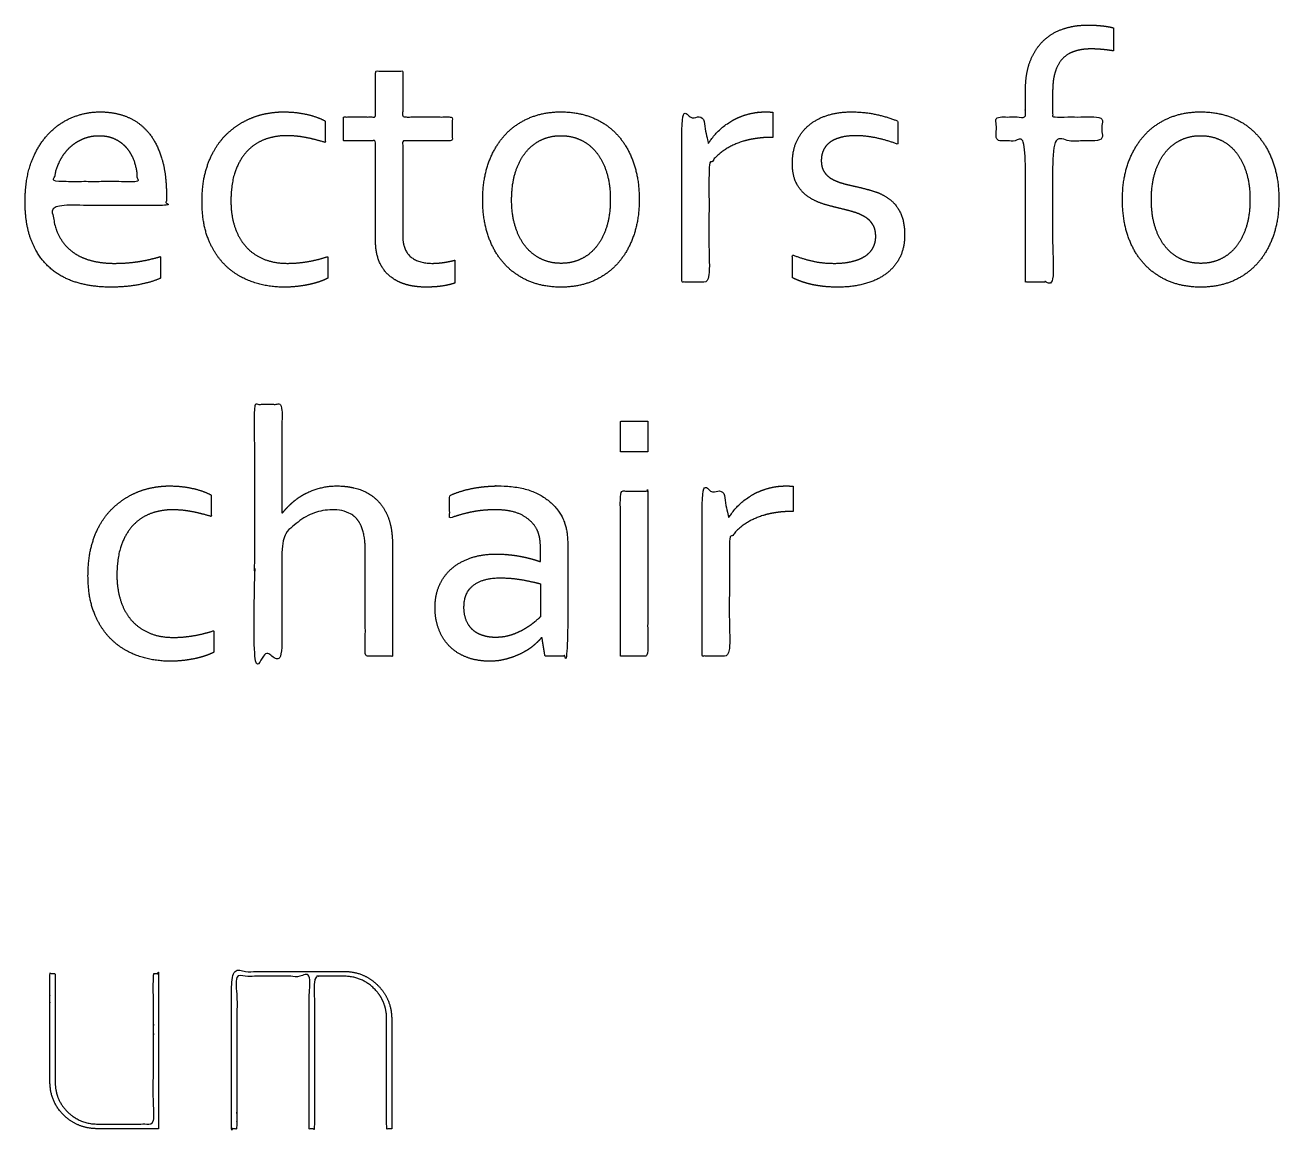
# Model space of a CAD drawing. Header units: millimetres. Extents: x -388 to 1851, y -1222 to 558.
# Drawn here: x 998.3 to 1265.3, y -1015.1 to -779.5 of the extents above; entities that cross this region are included whole.
import ezdxf

# ---------------------------------------------------------------- set-up
doc = ezdxf.new("R2010")
doc.units = ezdxf.units.MM
doc.header["$MEASUREMENT"] = 0
doc.layers.add('LAYER 01', color=1, linetype='Continuous')

msp = doc.modelspace()

# ---------------------------------------------------------------- linework, layer by layer
at = {"layer": 'LAYER 01'}
for points, knots in [([(1230.07, -784.97, 7.09), (1230.07, -782.51, 7.09), (1230.07, -780.05, 7.09), (1229.36, -779.83, 7.09), (1227.86, -779.64, 7.09), (1226.35, -779.45, 7.09), (1224.57, -779.45, 7.09), (1221.78, -779.45, 7.09), (1219.37, -780.26, 7.09), (1216.95, -781.06, 7.09), (1215.16, -782.76, 7.09), (1213.36, -784.46, 7.09), (1212.33, -787.1, 7.09), (1211.3, -789.74, 7.09), (1211.3, -793.6, 7.09), (1211.3, -796.31, 7.09), (1211.3, -799.02, 7.09), (1208.2, -799.02, 7.09), (1205.1, -799.02, 7.09), (1205.1, -801.55, 7.09), (1205.1, -804.09, 7.09), (1208.2, -804.09, 7.09), (1211.3, -804.09, 7.09), (1211.3, -819.13, 7.09), (1211.3, -834.16, 7.09), (1214.2, -834.16, 7.09), (1217.1, -834.16, 7.09), (1217.1, -819.13, 7.09), (1217.1, -804.09, 7.09), (1222.36, -804.09, 7.09), (1227.61, -804.09, 7.09), (1227.61, -801.55, 7.09), (1227.61, -799.02, 7.09), (1222.36, -799.02, 7.09), (1217.1, -799.02, 7.09), (1217.1, -796.29, 7.09), (1217.1, -793.57, 7.09), (1217.1, -791.1, 7.09), (1217.66, -789.36, 7.09), (1218.22, -787.63, 7.09), (1219.26, -786.56, 7.09), (1220.29, -785.5, 7.09), (1221.84, -785.01, 7.09), (1223.38, -784.53, 7.09), (1225.31, -784.53, 7.09), (1226.28, -784.53, 7.09), (1227.61, -784.64, 7.09), (1228.95, -784.75, 7.09), (1230.07, -784.97, 7.09)], [-24, -24, -24, -23, -23, -22, -22, -21, -21, -20, -20, -19, -19, -18, -18, -17, -17, -16, -16, -15, -15, -14, -14, -13, -13, -12, -12, -11, -11, -10, -10, -9, -9, -8, -8, -7, -7, -6, -6, -5, -5, -4, -4, -3, -3, -2, -2, -1, -1, 0, 0, 0]), ([(1089.76, -834.38, 7.09), (1089.76, -831.95, 7.09), (1089.76, -829.51, 7.09), (1088.69, -829.8, 7.09), (1087.41, -829.99, 7.09), (1086.12, -830.18, 7.09), (1084.97, -830.18, 7.09), (1083.3, -830.18, 7.09), (1082.11, -829.75, 7.09), (1080.92, -829.33, 7.09), (1080.16, -828.57, 7.09), (1079.4, -827.82, 7.09), (1079.05, -826.78, 7.09), (1078.7, -825.75, 7.09), (1078.7, -824.53, 7.09), (1078.7, -814.31, 7.09), (1078.7, -804.09, 7.09), (1083.97, -804.09, 7.09), (1089.24, -804.09, 7.09), (1089.24, -801.55, 7.09), (1089.24, -799.02, 7.09), (1083.97, -799.02, 7.09), (1078.7, -799.02, 7.09), (1078.7, -794.13, 7.09), (1078.7, -789.24, 7.09), (1075.8, -789.24, 7.09), (1072.9, -789.24, 7.09), (1072.9, -794.13, 7.09), (1072.9, -799.02, 7.09), (1069.5, -799.02, 7.09), (1066.1, -799.02, 7.09), (1066.1, -801.55, 7.09), (1066.1, -804.09, 7.09), (1069.5, -804.09, 7.09), (1072.9, -804.09, 7.09), (1072.9, -814.79, 7.09), (1072.9, -825.48, 7.09), (1072.9, -827.7, 7.09), (1073.57, -829.51, 7.09), (1074.25, -831.33, 7.09), (1075.61, -832.6, 7.09), (1076.97, -833.88, 7.09), (1079.02, -834.57, 7.09), (1081.07, -835.25, 7.09), (1083.86, -835.25, 7.09), (1085.98, -835.21, 7.09), (1087.5, -834.95, 7.09), (1089.02, -834.68, 7.09), (1089.76, -834.38, 7.09)], [-24, -24, -24, -23, -23, -22, -22, -21, -21, -20, -20, -19, -19, -18, -18, -17, -17, -16, -16, -15, -15, -14, -14, -13, -13, -12, -12, -11, -11, -10, -10, -9, -9, -8, -8, -7, -7, -6, -6, -5, -5, -4, -4, -3, -3, -2, -2, -1, -1, 0, 0, 0]), ([(1017.2, -830.18, 7.09), (1014.45, -830.18, 7.09), (1012.07, -829.51, 7.09), (1009.7, -828.85, 7.09), (1007.93, -827.39, 7.09), (1006.16, -825.93, 7.09), (1005.14, -823.58, 7.09), (1004.12, -821.23, 7.09), (1004.12, -817.86, 7.09), (1016.23, -817.86, 7.09), (1028.33, -817.86, 7.09), (1028.37, -816.74, 7.09), (1028.37, -816.42, 7.09), (1028.37, -816.1, 7.09), (1028.37, -815.65, 7.09), (1028.37, -810.93, 7.09), (1027.28, -807.56, 7.09), (1026.19, -804.19, 7.09), (1024.3, -802.05, 7.09), (1022.41, -799.92, 7.09), (1019.83, -798.93, 7.09), (1017.26, -797.93, 7.09), (1014.3, -797.93, 7.09), (1011.15, -797.93, 7.09), (1008.26, -799.13, 7.09), (1005.37, -800.32, 7.09), (1003.15, -802.71, 7.09), (1000.93, -805.1, 7.09), (999.59, -808.66, 7.09), (998.26, -812.23, 7.09), (998.26, -817.08, 7.09), (998.26, -822, 7.09), (999.67, -825.49, 7.09), (1001.08, -828.98, 7.09), (1003.55, -831.15, 7.09), (1006.02, -833.31, 7.09), (1009.34, -834.28, 7.09), (1012.67, -835.25, 7.09), (1016.46, -835.25, 7.09), (1019.65, -835.25, 7.09), (1022.44, -834.73, 7.09), (1025.23, -834.21, 7.09), (1027.12, -833.33, 7.09), (1027.12, -831.03, 7.09), (1027.12, -828.73, 7.09), (1024.78, -829.43, 7.09), (1022.42, -829.8, 7.09), (1020.06, -830.18, 7.09), (1017.2, -830.18, 7.09)], [-24, -24, -24, -23, -23, -22, -22, -21, -21, -20, -20, -19, -19, -18, -18, -17, -17, -16, -16, -15, -15, -14, -14, -13, -13, -12, -12, -11, -11, -10, -10, -9, -9, -8, -8, -7, -7, -6, -6, -5, -5, -4, -4, -3, -3, -2, -2, -1, -1, 0, 0, 0]), ([(1053.28, -797.93, 7.09), (1051.35, -797.93, 7.09), (1049.31, -798.36, 7.09), (1047.26, -798.79, 7.09), (1045.35, -799.74, 7.09), (1043.44, -800.69, 7.09), (1041.72, -802.19, 7.09), (1040.01, -803.68, 7.09), (1038.72, -805.81, 7.09), (1037.43, -807.94, 7.09), (1036.68, -810.73, 7.09), (1035.94, -813.53, 7.09), (1035.94, -817.04, 7.09), (1035.94, -821.74, 7.09), (1037.35, -825.18, 7.09), (1038.76, -828.61, 7.09), (1041.17, -830.85, 7.09), (1043.58, -833.09, 7.09), (1046.76, -834.17, 7.09), (1049.94, -835.25, 7.09), (1053.5, -835.25, 7.09), (1054.88, -835.25, 7.09), (1056.25, -835.09, 7.09), (1057.63, -834.93, 7.09), (1058.86, -834.66, 7.09), (1060.08, -834.4, 7.09), (1061.1, -834.04, 7.09), (1062.13, -833.68, 7.09), (1062.75, -833.33, 7.09), (1062.75, -831.03, 7.09), (1062.75, -828.73, 7.09), (1060.68, -829.43, 7.09), (1058.48, -829.8, 7.09), (1056.29, -830.18, 7.09), (1054.14, -830.18, 7.09), (1051.16, -830.18, 7.09), (1048.9, -829.19, 7.09), (1046.63, -828.2, 7.09), (1045.13, -826.43, 7.09), (1043.62, -824.66, 7.09), (1042.86, -822.24, 7.09), (1042.1, -819.82, 7.09), (1042.1, -816.95, 7.09), (1042.1, -813, 7.09), (1043.12, -810.33, 7.09), (1044.15, -807.66, 7.09), (1045.82, -806.04, 7.09), (1047.49, -804.42, 7.09), (1049.6, -803.71, 7.09), (1051.72, -803, 7.09), (1053.88, -803, 7.09), (1055.92, -803, 7.09), (1057.89, -803.37, 7.09), (1059.85, -803.73, 7.09), (1062.2, -804.45, 7.09), (1062.2, -802.17, 7.09), (1062.2, -799.88, 7.09), (1060.53, -798.96, 7.09), (1058.19, -798.45, 7.09), (1055.85, -797.93, 7.09), (1053.28, -797.93, 7.09)], [-30, -30, -30, -29, -29, -28, -28, -27, -27, -26, -26, -25, -25, -24, -24, -23, -23, -22, -22, -21, -21, -20, -20, -19, -19, -18, -18, -17, -17, -16, -16, -15, -15, -14, -14, -13, -13, -12, -12, -11, -11, -10, -10, -9, -9, -8, -8, -7, -7, -6, -6, -5, -5, -4, -4, -3, -3, -2, -2, -1, -1, 0, 0, 0]), ([(1129.06, -816.63, 7.09), (1129.06, -812.41, 7.09), (1127.91, -808.98, 7.09), (1126.77, -805.55, 7.09), (1124.62, -803.08, 7.09), (1122.48, -800.62, 7.09), (1119.37, -799.28, 7.09), (1116.27, -797.93, 7.09), (1112.39, -797.93, 7.09), (1108.59, -797.93, 7.09), (1105.5, -799.28, 7.09), (1102.42, -800.62, 7.09), (1100.25, -803.08, 7.09), (1098.09, -805.55, 7.09), (1096.91, -808.98, 7.09), (1095.72, -812.41, 7.09), (1095.72, -816.63, 7.09), (1095.72, -820.81, 7.09), (1096.87, -824.24, 7.09), (1098.02, -827.68, 7.09), (1100.18, -830.12, 7.09), (1102.34, -832.56, 7.09), (1105.43, -833.91, 7.09), (1108.51, -835.25, 7.09), (1112.43, -835.25, 7.09), (1116.24, -835.25, 7.09), (1119.3, -833.91, 7.09), (1122.37, -832.56, 7.09), (1124.53, -830.12, 7.09), (1126.69, -827.68, 7.09), (1127.87, -824.24, 7.09), (1129.06, -820.81, 7.09), (1129.06, -816.63, 7.09)], [-16, -16, -16, -15, -15, -14, -14, -13, -13, -12, -12, -11, -11, -10, -10, -9, -9, -8, -8, -7, -7, -6, -6, -5, -5, -4, -4, -3, -3, -2, -2, -1, -1, 0, 0, 0]), ([(1157.51, -803.37, 7.09), (1157.51, -800.69, 7.09), (1157.51, -798.01, 7.09), (1157.21, -797.97, 7.09), (1156.82, -797.95, 7.09), (1156.43, -797.93, 7.09), (1156.06, -797.93, 7.09), (1154.02, -797.93, 7.09), (1152.16, -798.44, 7.09), (1150.3, -798.96, 7.09), (1148.74, -799.87, 7.09), (1147.18, -800.77, 7.09), (1145.93, -801.99, 7.09), (1144.69, -803.2, 7.09), (1143.84, -804.61, 7.09), (1143.78, -804.61, 7.09), (1143.73, -804.61, 7.09), (1143.17, -801.81, 7.09), (1142.61, -799.02, 7.09), (1140.36, -799.02, 7.09), (1138.12, -799.02, 7.09), (1138.12, -816.59, 7.09), (1138.12, -834.16, 7.09), (1141.01, -834.16, 7.09), (1143.91, -834.16, 7.09), (1143.91, -821.79, 7.09), (1143.91, -809.42, 7.09), (1144.84, -807.89, 7.09), (1146.23, -806.77, 7.09), (1147.63, -805.65, 7.09), (1149.35, -804.88, 7.09), (1151.08, -804.11, 7.09), (1153.05, -803.74, 7.09), (1155.02, -803.37, 7.09), (1157.06, -803.37, 7.09), (1157.28, -803.37, 7.09), (1157.51, -803.37, 7.09)], [-18, -18, -18, -17, -17, -16, -16, -15, -15, -14, -14, -13, -13, -12, -12, -11, -11, -10, -10, -9, -9, -8, -8, -7, -7, -6, -6, -5, -5, -4, -4, -3, -3, -2, -2, -1, -1, 0, 0, 0]), ([(1167.83, -808.31, 7.09), (1167.83, -807.15, 7.09), (1168.24, -806.18, 7.09), (1168.65, -805.22, 7.09), (1169.55, -804.51, 7.09), (1170.45, -803.8, 7.09), (1171.85, -803.4, 7.09), (1173.25, -803, 7.09), (1175.23, -803, 7.09), (1177.56, -803.04, 7.09), (1179.77, -803.53, 7.09), (1181.97, -804.03, 7.09), (1184.13, -804.82, 7.09), (1184.13, -802.36, 7.09), (1184.13, -799.9, 7.09), (1182.09, -799.05, 7.09), (1179.58, -798.49, 7.09), (1177.08, -797.93, 7.09), (1174.14, -797.93, 7.09), (1171.62, -797.93, 7.09), (1169.35, -798.6, 7.09), (1167.09, -799.27, 7.09), (1165.38, -800.62, 7.09), (1163.67, -801.96, 7.09), (1162.67, -804.01, 7.09), (1161.67, -806.07, 7.09), (1161.67, -808.86, 7.09), (1161.67, -811.59, 7.09), (1162.63, -813.32, 7.09), (1163.59, -815.06, 7.09), (1165.14, -816.07, 7.09), (1166.69, -817.08, 7.09), (1168.59, -817.64, 7.09), (1170.49, -818.19, 7.09), (1172.33, -818.61, 7.09), (1173.74, -818.94, 7.09), (1175.03, -819.35, 7.09), (1176.31, -819.76, 7.09), (1177.29, -820.4, 7.09), (1178.27, -821.03, 7.09), (1178.84, -822, 7.09), (1179.42, -822.97, 7.09), (1179.42, -824.47, 7.09), (1179.42, -825.89, 7.09), (1178.79, -826.96, 7.09), (1178.16, -828.03, 7.09), (1177, -828.74, 7.09), (1175.83, -829.45, 7.09), (1174.22, -829.81, 7.09), (1172.6, -830.18, 7.09), (1170.6, -830.18, 7.09), (1168.05, -830.18, 7.09), (1165.94, -829.69, 7.09), (1163.82, -829.2, 7.09), (1161.67, -828.37, 7.09), (1161.67, -830.8, 7.09), (1161.67, -833.23, 7.09), (1162.22, -833.53, 7.09), (1163.07, -833.87, 7.09), (1163.92, -834.2, 7.09), (1165.12, -834.52, 7.09), (1166.31, -834.84, 7.09), (1167.88, -835.04, 7.09), (1169.45, -835.25, 7.09), (1171.37, -835.25, 7.09), (1174.51, -835.25, 7.09), (1177.13, -834.52, 7.09), (1179.75, -833.8, 7.09), (1181.63, -832.39, 7.09), (1183.51, -830.99, 7.09), (1184.55, -828.92, 7.09), (1185.58, -826.85, 7.09), (1185.58, -824.17, 7.09), (1185.58, -821.22, 7.09), (1184.66, -819.37, 7.09), (1183.75, -817.53, 7.09), (1182.25, -816.44, 7.09), (1180.76, -815.36, 7.09), (1178.99, -814.82, 7.09), (1177.22, -814.28, 7.09), (1175.24, -813.83, 7.09), (1173.8, -813.53, 7.09), (1172.45, -813.16, 7.09), (1171.1, -812.79, 7.09), (1170.08, -812.21, 7.09), (1169.05, -811.63, 7.09), (1168.44, -810.7, 7.09), (1167.83, -809.76, 7.09), (1167.83, -808.31, 7.09)], [-44, -44, -44, -43, -43, -42, -42, -41, -41, -40, -40, -39, -39, -38, -38, -37, -37, -36, -36, -35, -35, -34, -34, -33, -33, -32, -32, -31, -31, -30, -30, -29, -29, -28, -28, -27, -27, -26, -26, -25, -25, -24, -24, -23, -23, -22, -22, -21, -21, -20, -20, -19, -19, -18, -18, -17, -17, -16, -16, -15, -15, -14, -14, -13, -13, -12, -12, -11, -11, -10, -10, -9, -9, -8, -8, -7, -7, -6, -6, -5, -5, -4, -4, -3, -3, -2, -2, -1, -1, 0, 0, 0]), ([(1265.29, -816.63, 7.09), (1265.29, -812.41, 7.09), (1264.14, -808.98, 7.09), (1263, -805.55, 7.09), (1260.85, -803.08, 7.09), (1258.71, -800.62, 7.09), (1255.61, -799.28, 7.09), (1252.5, -797.93, 7.09), (1248.62, -797.93, 7.09), (1244.82, -797.93, 7.09), (1241.73, -799.28, 7.09), (1238.65, -800.62, 7.09), (1236.49, -803.08, 7.09), (1234.32, -805.55, 7.09), (1233.14, -808.98, 7.09), (1231.96, -812.41, 7.09), (1231.96, -816.63, 7.09), (1231.96, -820.81, 7.09), (1233.1, -824.24, 7.09), (1234.25, -827.68, 7.09), (1236.41, -830.12, 7.09), (1238.57, -832.56, 7.09), (1241.66, -833.91, 7.09), (1244.75, -835.25, 7.09), (1248.66, -835.25, 7.09), (1252.47, -835.25, 7.09), (1255.53, -833.91, 7.09), (1258.6, -832.56, 7.09), (1260.76, -830.12, 7.09), (1262.92, -827.68, 7.09), (1264.11, -824.24, 7.09), (1265.29, -820.81, 7.09), (1265.29, -816.63, 7.09)], [-16, -16, -16, -15, -15, -14, -14, -13, -13, -12, -12, -11, -11, -10, -10, -9, -9, -8, -8, -7, -7, -6, -6, -5, -5, -4, -4, -3, -3, -2, -2, -1, -1, 0, 0, 0]), ([(1014, -803, 7.09), (1012.04, -803, 7.09), (1010.36, -803.78, 7.09), (1008.67, -804.55, 7.09), (1007.41, -805.87, 7.09), (1006.16, -807.2, 7.09), (1005.38, -808.98, 7.09), (1004.61, -810.77, 7.09), (1004.42, -812.79, 7.09), (1013.3, -812.79, 7.09), (1022.17, -812.79, 7.09), (1022.17, -810.73, 7.09), (1021.64, -808.94, 7.09), (1021.1, -807.16, 7.09), (1020.07, -805.83, 7.09), (1019.03, -804.51, 7.09), (1017.51, -803.76, 7.09), (1016, -803, 7.09), (1014, -803, 7.09)], [0, 0, 0, 1, 1, 2, 2, 3, 3, 4, 4, 5, 5, 6, 6, 7, 7, 8, 8, 9, 9, 9]), ([(1122.9, -816.63, 7.09), (1122.9, -813.38, 7.09), (1122.12, -810.85, 7.09), (1121.34, -808.32, 7.09), (1119.93, -806.57, 7.09), (1118.53, -804.82, 7.09), (1116.61, -803.91, 7.09), (1114.68, -803, 7.09), (1112.39, -803, 7.09), (1110.1, -803, 7.09), (1108.17, -803.91, 7.09), (1106.25, -804.82, 7.09), (1104.85, -806.57, 7.09), (1103.45, -808.32, 7.09), (1102.67, -810.85, 7.09), (1101.88, -813.38, 7.09), (1101.88, -816.63, 7.09), (1101.88, -819.84, 7.09), (1102.67, -822.37, 7.09), (1103.45, -824.9, 7.09), (1104.86, -826.63, 7.09), (1106.28, -828.37, 7.09), (1108.21, -829.27, 7.09), (1110.14, -830.18, 7.09), (1112.43, -830.18, 7.09), (1114.72, -830.18, 7.09), (1116.63, -829.27, 7.09), (1118.53, -828.37, 7.09), (1119.93, -826.63, 7.09), (1121.34, -824.9, 7.09), (1122.12, -822.37, 7.09), (1122.9, -819.84, 7.09), (1122.9, -816.63, 7.09)], [0, 0, 0, 1, 1, 2, 2, 3, 3, 4, 4, 5, 5, 6, 6, 7, 7, 8, 8, 9, 9, 10, 10, 11, 11, 12, 12, 13, 13, 14, 14, 15, 15, 16, 16, 16]), ([(1259.13, -816.63, 7.09), (1259.13, -813.38, 7.09), (1258.35, -810.85, 7.09), (1257.57, -808.32, 7.09), (1256.17, -806.57, 7.09), (1254.77, -804.82, 7.09), (1252.84, -803.91, 7.09), (1250.92, -803, 7.09), (1248.62, -803, 7.09), (1246.33, -803, 7.09), (1244.41, -803.91, 7.09), (1242.48, -804.82, 7.09), (1241.08, -806.57, 7.09), (1239.68, -808.32, 7.09), (1238.9, -810.85, 7.09), (1238.12, -813.38, 7.09), (1238.12, -816.63, 7.09), (1238.12, -819.84, 7.09), (1238.9, -822.37, 7.09), (1239.68, -824.9, 7.09), (1241.1, -826.63, 7.09), (1242.51, -828.37, 7.09), (1244.44, -829.27, 7.09), (1246.37, -830.18, 7.09), (1248.66, -830.18, 7.09), (1250.95, -830.18, 7.09), (1252.86, -829.27, 7.09), (1254.77, -828.37, 7.09), (1256.17, -826.63, 7.09), (1257.57, -824.9, 7.09), (1258.35, -822.37, 7.09), (1259.13, -819.84, 7.09), (1259.13, -816.63, 7.09)], [0, 0, 0, 1, 1, 2, 2, 3, 3, 4, 4, 5, 5, 6, 6, 7, 7, 8, 8, 9, 9, 10, 10, 11, 11, 12, 12, 13, 13, 14, 14, 15, 15, 16, 16, 16]), ([(1052.96, -883.33, 7.09), (1052.96, -871.76, 7.09), (1052.96, -860.18, 7.09), (1050.06, -860.18, 7.09), (1047.16, -860.18, 7.09), (1047.16, -886.99, 7.09), (1047.16, -913.8, 7.09), (1050.06, -913.8, 7.09), (1052.96, -913.8, 7.09), (1052.96, -901.32, 7.09), (1052.96, -888.83, 7.09), (1055, -885.94, 7.09), (1057.79, -884.29, 7.09), (1060.59, -882.65, 7.09), (1063.69, -882.65, 7.09), (1067.43, -882.65, 7.09), (1069.07, -884.79, 7.09), (1070.71, -886.94, 7.09), (1070.71, -891.19, 7.09), (1070.71, -902.5, 7.09), (1070.71, -913.8, 7.09), (1073.61, -913.8, 7.09), (1076.51, -913.8, 7.09), (1076.51, -901.99, 7.09), (1076.51, -890.17, 7.09), (1076.51, -886.31, 7.09), (1075.42, -883.85, 7.09), (1074.33, -881.4, 7.09), (1072.59, -880.02, 7.09), (1070.86, -878.65, 7.09), (1068.83, -878.11, 7.09), (1066.79, -877.57, 7.09), (1064.75, -877.57, 7.09), (1062.79, -877.57, 7.09), (1061.1, -878.02, 7.09), (1059.4, -878.46, 7.09), (1057.93, -879.22, 7.09), (1056.46, -879.98, 7.09), (1055.26, -881.04, 7.09), (1054.05, -882.1, 7.09), (1053.07, -883.33, 7.09), (1053.02, -883.33, 7.09), (1052.96, -883.33, 7.09)], [-21, -21, -21, -20, -20, -19, -19, -18, -18, -17, -17, -16, -16, -15, -15, -14, -14, -13, -13, -12, -12, -11, -11, -10, -10, -9, -9, -8, -8, -7, -7, -6, -6, -5, -5, -4, -4, -3, -3, -2, -2, -1, -1, 0, 0, 0]), ([(1125.06, -870.33, 7.09), (1127.96, -870.33, 7.09), (1130.86, -870.33, 7.09), (1130.86, -867.07, 7.09), (1130.86, -863.8, 7.09), (1127.96, -863.8, 7.09), (1125.06, -863.8, 7.09), (1125.06, -867.07, 7.09), (1125.06, -870.33, 7.09)], [-4, -4, -4, -3, -3, -2, -2, -1, -1, 0, 0, 0]), ([(1029, -877.57, 7.09), (1027.07, -877.57, 7.09), (1025.02, -878, 7.09), (1022.98, -878.43, 7.09), (1021.06, -879.38, 7.09), (1019.15, -880.34, 7.09), (1017.44, -881.83, 7.09), (1015.73, -883.32, 7.09), (1014.43, -885.45, 7.09), (1013.14, -887.58, 7.09), (1012.4, -890.37, 7.09), (1011.66, -893.17, 7.09), (1011.66, -896.68, 7.09), (1011.66, -901.38, 7.09), (1013.06, -904.82, 7.09), (1014.47, -908.25, 7.09), (1016.88, -910.49, 7.09), (1019.3, -912.73, 7.09), (1022.47, -913.81, 7.09), (1025.65, -914.89, 7.09), (1029.22, -914.89, 7.09), (1030.59, -914.89, 7.09), (1031.97, -914.73, 7.09), (1033.34, -914.57, 7.09), (1034.57, -914.3, 7.09), (1035.8, -914.04, 7.09), (1036.82, -913.68, 7.09), (1037.84, -913.32, 7.09), (1038.47, -912.97, 7.09), (1038.47, -910.67, 7.09), (1038.47, -908.37, 7.09), (1036.39, -909.07, 7.09), (1034.2, -909.44, 7.09), (1032, -909.82, 7.09), (1029.85, -909.82, 7.09), (1026.88, -909.82, 7.09), (1024.61, -908.83, 7.09), (1022.34, -907.84, 7.09), (1020.84, -906.07, 7.09), (1019.34, -904.31, 7.09), (1018.58, -901.88, 7.09), (1017.82, -899.46, 7.09), (1017.82, -896.59, 7.09), (1017.82, -892.64, 7.09), (1018.84, -889.97, 7.09), (1019.86, -887.3, 7.09), (1021.53, -885.68, 7.09), (1023.2, -884.06, 7.09), (1025.32, -883.35, 7.09), (1027.43, -882.65, 7.09), (1029.59, -882.65, 7.09), (1031.63, -882.65, 7.09), (1033.6, -883.01, 7.09), (1035.57, -883.37, 7.09), (1037.91, -884.09, 7.09), (1037.91, -881.81, 7.09), (1037.91, -879.52, 7.09), (1036.24, -878.6, 7.09), (1033.9, -878.09, 7.09), (1031.56, -877.57, 7.09), (1029, -877.57, 7.09)], [-30, -30, -30, -29, -29, -28, -28, -27, -27, -26, -26, -25, -25, -24, -24, -23, -23, -22, -22, -21, -21, -20, -20, -19, -19, -18, -18, -17, -17, -16, -16, -15, -15, -14, -14, -13, -13, -12, -12, -11, -11, -10, -10, -9, -9, -8, -8, -7, -7, -6, -6, -5, -5, -4, -4, -3, -3, -2, -2, -1, -1, 0, 0, 0]), ([(1108.35, -909.9, 7.09), (1108.67, -911.85, 7.09), (1108.98, -913.8, 7.09), (1111.41, -913.8, 7.09), (1113.83, -913.8, 7.09), (1113.83, -902.02, 7.09), (1113.83, -890.24, 7.09), (1113.83, -888.53, 7.09), (1113.59, -887.1, 7.09), (1113.34, -885.67, 7.09), (1112.78, -884.49, 7.09), (1111.29, -881.37, 7.09), (1107.88, -879.47, 7.09), (1104.47, -877.57, 7.09), (1099.12, -877.57, 7.09), (1097.63, -877.57, 7.09), (1096.14, -877.72, 7.09), (1094.66, -877.87, 7.09), (1093.32, -878.14, 7.09), (1091.98, -878.42, 7.09), (1090.77, -878.81, 7.09), (1089.57, -879.2, 7.09), (1088.68, -879.64, 7.09), (1088.68, -882.05, 7.09), (1088.68, -884.46, 7.09), (1091.01, -883.6, 7.09), (1093.37, -883.12, 7.09), (1095.73, -882.65, 7.09), (1098.41, -882.65, 7.09), (1102.01, -882.65, 7.09), (1104.13, -883.8, 7.09), (1106.25, -884.96, 7.09), (1107.21, -886.73, 7.09), (1107.66, -887.58, 7.09), (1107.85, -888.68, 7.09), (1108.03, -889.78, 7.09), (1108.03, -891.22, 7.09), (1108.03, -892.44, 7.09), (1108.03, -893.67, 7.09), (1107.96, -893.67, 7.09), (1107.89, -893.67, 7.09), (1106.06, -893, 7.09), (1103.71, -892.55, 7.09), (1101.36, -892.11, 7.09), (1098.61, -892.07, 7.09), (1095.7, -892.07, 7.09), (1093.3, -892.85, 7.09), (1090.9, -893.64, 7.09), (1089.18, -895.1, 7.09), (1087.47, -896.56, 7.09), (1086.52, -898.66, 7.09), (1085.57, -900.76, 7.09), (1085.57, -903.42, 7.09), (1085.57, -906.12, 7.09), (1086.43, -908.26, 7.09), (1087.28, -910.4, 7.09), (1088.83, -911.88, 7.09), (1090.38, -913.36, 7.09), (1092.52, -914.12, 7.09), (1094.67, -914.89, 7.09), (1097.24, -914.89, 7.09), (1099.14, -914.89, 7.09), (1100.82, -914.41, 7.09), (1102.5, -913.93, 7.09), (1103.91, -913.24, 7.09), (1105.33, -912.54, 7.09), (1106.41, -911.67, 7.09), (1107.49, -910.79, 7.09), (1108.2, -909.9, 7.09), (1108.28, -909.9, 7.09), (1108.35, -909.9, 7.09)], [-35, -35, -35, -34, -34, -33, -33, -32, -32, -31, -31, -30, -30, -29, -29, -28, -28, -27, -27, -26, -26, -25, -25, -24, -24, -23, -23, -22, -22, -21, -21, -20, -20, -19, -19, -18, -18, -17, -17, -16, -16, -15, -15, -14, -14, -13, -13, -12, -12, -11, -11, -10, -10, -9, -9, -8, -8, -7, -7, -6, -6, -5, -5, -4, -4, -3, -3, -2, -2, -1, -1, 0, 0, 0]), ([(1125.06, -913.8, 7.09), (1127.96, -913.8, 7.09), (1130.86, -913.8, 7.09), (1130.86, -896.23, 7.09), (1130.86, -878.66, 7.09), (1127.96, -878.66, 7.09), (1125.06, -878.66, 7.09), (1125.06, -896.23, 7.09), (1125.06, -913.8, 7.09)], [-4, -4, -4, -3, -3, -2, -2, -1, -1, 0, 0, 0]), ([(1161.84, -883.01, 7.09), (1161.84, -880.33, 7.09), (1161.84, -877.65, 7.09), (1161.55, -877.61, 7.09), (1161.16, -877.59, 7.09), (1160.77, -877.57, 7.09), (1160.4, -877.57, 7.09), (1158.36, -877.57, 7.09), (1156.5, -878.09, 7.09), (1154.64, -878.6, 7.09), (1153.08, -879.51, 7.09), (1151.52, -880.41, 7.09), (1150.27, -881.63, 7.09), (1149.03, -882.84, 7.09), (1148.18, -884.25, 7.09), (1148.12, -884.25, 7.09), (1148.06, -884.25, 7.09), (1147.5, -881.45, 7.09), (1146.94, -878.66, 7.09), (1144.7, -878.66, 7.09), (1142.45, -878.66, 7.09), (1142.45, -896.23, 7.09), (1142.45, -913.8, 7.09), (1145.35, -913.8, 7.09), (1148.25, -913.8, 7.09), (1148.25, -901.43, 7.09), (1148.25, -889.07, 7.09), (1149.18, -887.53, 7.09), (1150.57, -886.41, 7.09), (1151.96, -885.29, 7.09), (1153.69, -884.52, 7.09), (1155.42, -883.75, 7.09), (1157.39, -883.38, 7.09), (1159.36, -883.01, 7.09), (1161.4, -883.01, 7.09), (1161.62, -883.01, 7.09), (1161.84, -883.01, 7.09)], [-18, -18, -18, -17, -17, -16, -16, -15, -15, -14, -14, -13, -13, -12, -12, -11, -11, -10, -10, -9, -9, -8, -8, -7, -7, -6, -6, -5, -5, -4, -4, -3, -3, -2, -2, -1, -1, 0, 0, 0]), ([(1108.03, -898.42, 7.09), (1106.45, -897.98, 7.09), (1104.28, -897.58, 7.09), (1102.11, -897.17, 7.09), (1099.5, -897.14, 7.09), (1095.85, -897.14, 7.09), (1093.79, -898.68, 7.09), (1091.73, -900.22, 7.09), (1091.73, -903.42, 7.09), (1091.73, -905.04, 7.09), (1092.24, -906.25, 7.09), (1092.76, -907.46, 7.09), (1093.66, -908.26, 7.09), (1094.56, -909.05, 7.09), (1095.8, -909.43, 7.09), (1097.03, -909.82, 7.09), (1098.43, -909.82, 7.09), (1100.27, -909.82, 7.09), (1101.85, -909.29, 7.09), (1103.43, -908.75, 7.09), (1104.66, -908.02, 7.09), (1105.9, -907.28, 7.09), (1106.76, -906.55, 7.09), (1107.63, -905.81, 7.09), (1108.03, -905.41, 7.09), (1108.03, -901.92, 7.09), (1108.03, -898.42, 7.09)], [0, 0, 0, 1, 1, 2, 2, 3, 3, 4, 4, 5, 5, 6, 6, 7, 7, 8, 8, 9, 9, 10, 10, 11, 11, 12, 12, 13, 13, 13]), ([(1026.7, -1014.42, 7.09), (1026.7, -997.91, 7.09), (1026.7, -981.4, 7.09), (1026.14, -981.4, 7.09), (1025.58, -981.4, 7.09), (1025.58, -997.41, 7.09), (1025.58, -1013.43, 7.09), (1019.66, -1013.43, 7.09), (1013.75, -1013.43, 7.09), (1009.94, -1013.43, 7.09), (1007.29, -1010.82, 7.09), (1004.68, -1008.25, 7.09), (1004.68, -1004.46, 7.09), (1004.68, -992.93, 7.09), (1004.68, -981.4, 7.09), (1004.12, -981.4, 7.09), (1003.56, -981.4, 7.09), (1003.56, -992.93, 7.09), (1003.56, -1004.46, 7.09), (1003.56, -1008.65, 7.09), (1006.51, -1011.55, 7.09), (1009.46, -1014.42, 7.09), (1013.75, -1014.42, 7.09), (1020.22, -1014.42, 7.09), (1026.7, -1014.42, 7.09)], [-12, -12, -12, -11, -11, -10, -10, -9, -9, -8, -8, -7, -7, -6, -6, -5, -5, -4, -4, -3, -3, -2, -2, -1, -1, 0, 0, 0]), ([(1076.34, -1014.42, 7.09), (1076.34, -1002.76, 7.09), (1076.34, -991.1, 7.09), (1076.34, -986.86, 7.09), (1073.39, -983.91, 7.09), (1070.41, -980.93, 7.09), (1066.19, -980.93, 7.09), (1054.22, -980.93, 7.09), (1042.24, -980.93, 7.09), (1042.24, -997.68, 7.09), (1042.24, -1014.42, 7.09), (1042.8, -1014.42, 7.09), (1043.36, -1014.42, 7.09), (1043.36, -998.19, 7.09), (1043.36, -981.96, 7.09), (1051.07, -981.96, 7.09), (1058.77, -981.96, 7.09), (1058.77, -998.19, 7.09), (1058.77, -1014.42, 7.09), (1059.33, -1014.42, 7.09), (1059.88, -1014.42, 7.09), (1059.88, -998.19, 7.09), (1059.88, -981.96, 7.09), (1063.04, -981.96, 7.09), (1066.19, -981.96, 7.09), (1069.96, -981.96, 7.09), (1072.61, -984.61, 7.09), (1075.26, -987.25, 7.09), (1075.26, -991.07, 7.09), (1075.26, -1002.74, 7.09), (1075.26, -1014.42, 7.09), (1075.8, -1014.42, 7.09), (1076.34, -1014.42, 7.09)], [-16, -16, -16, -15, -15, -14, -14, -13, -13, -12, -12, -11, -11, -10, -10, -9, -9, -8, -8, -7, -7, -6, -6, -5, -5, -4, -4, -3, -3, -2, -2, -1, -1, 0, 0, 0])]:
    msp.add_open_spline(points, degree=2, knots=knots, dxfattribs=at)

doc.saveas('drawing.dxf')
